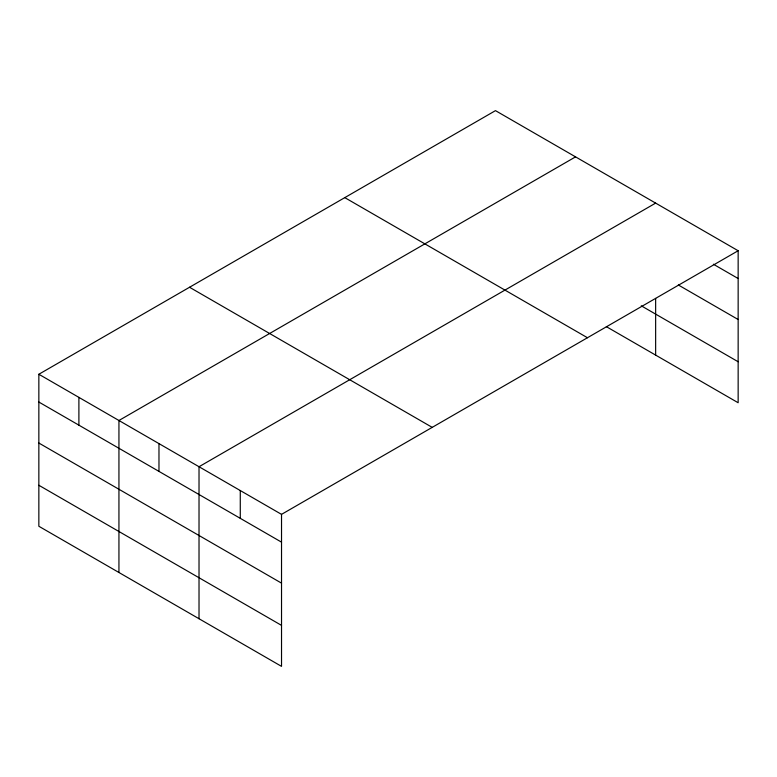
<?xml version="1.0" encoding="UTF-8"?>
<svg xmlns="http://www.w3.org/2000/svg" width="777" height="777" viewBox="0 0 777 777"><rect width="100%" height="100%" fill="white"/><g stroke="black" fill="none" stroke-linecap="round" stroke-linejoin="round"><path stroke-width="1.17" d="M738.15 250.738L495.473 110.635L38.85 374.261L38.85 526.262L281.527 666.365L281.527 514.364L738.15 250.738L738.15 402.739L606.351 326.651M575.553 156.867L118.939 420.493L118.939 572.494M655.642 203.108L199.019 466.734L199.019 618.735M713.393 264.229L738.15 278.525M678.331 284.974L738.15 319.512M641.268 305.817L738.15 361.752M344.784 197.63L587.47 337.742M189.53 287.257L432.216 427.369M38.85 374.261L281.527 514.364M38.85 402.039L281.527 542.152M38.85 443.026L281.527 583.138M38.85 485.266L281.527 625.378M655.642 298.426L655.642 355.108M240.278 490.549L240.278 518.327M158.974 443.609L158.974 471.396M78.895 397.377L78.895 425.155"/></g></svg>
